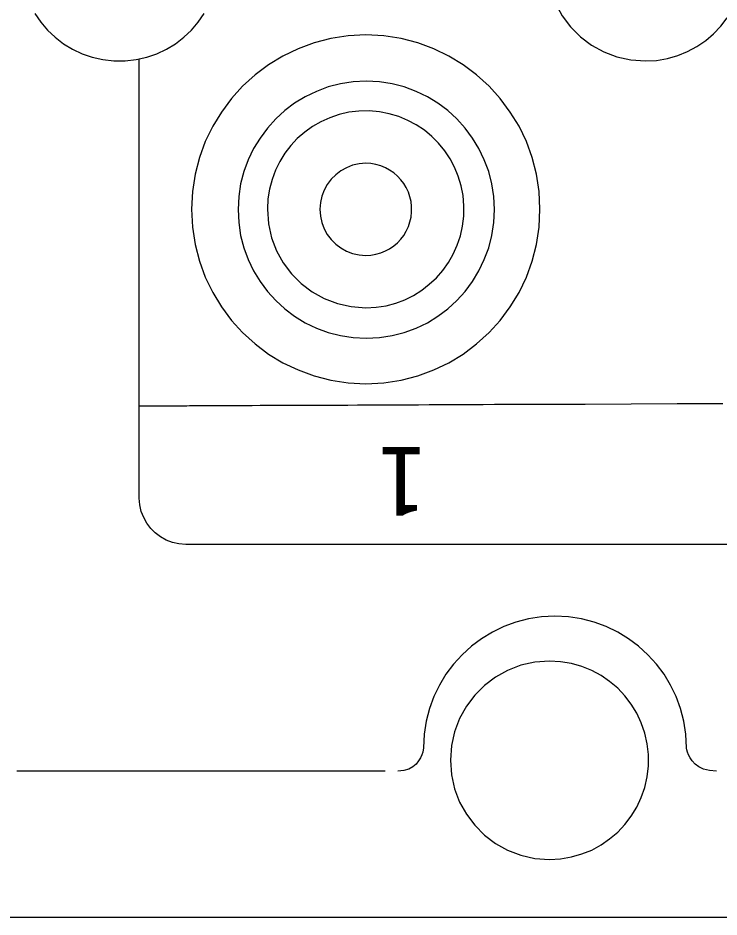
# Model space of a CAD drawing. Units: millimetres on the paper. Extents: x -139 to 141, y -98 to 91.
# Drawn here: x -10.37 to -5.41, y 48.27 to 54.63 of the extents above; entities that cross this region are included whole.
import ezdxf
from ezdxf.enums import TextEntityAlignment as Align

# ---------------------------------------------------------------- set-up
doc = ezdxf.new("R2010")
doc.units = ezdxf.units.MM
doc.layers.add('0-1_外形線', color=4, linetype='Continuous')
doc.styles.add('ＭＳ ゴシック', font='')
doc.styles.get('ＭＳ ゴシック').set_extended_font_data('MS Gothic')

msp = doc.modelspace()

# ---------------------------------------------------------------- linework, layer by layer
at = {"layer": '0-1_外形線'}
msp.add_line((-43.421, 48.266), (31.159, 48.266), dxfattribs=at)
for points in [[(-6.636, 55.023), (-6.628, 54.92), (-6.606, 54.821), (-6.571, 54.728), (-6.523, 54.641), (-6.464, 54.563), (-6.395, 54.494), (-6.317, 54.435), (-6.23, 54.387), (-6.137, 54.352), (-6.038, 54.33), (-5.935, 54.322)], [(-10.255, 54.659), (-10.213, 54.597), (-10.165, 54.541), (-10.111, 54.49), (-10.052, 54.444), (-9.988, 54.405), (-9.92, 54.373), (-9.849, 54.349), (-9.774, 54.332), (-9.696, 54.323), (-9.616, 54.323), (-9.538, 54.332), (-9.463, 54.349), (-9.392, 54.373), (-9.324, 54.405), (-9.26, 54.444), (-9.201, 54.49), (-9.147, 54.541), (-9.099, 54.597), (-9.057, 54.659)], [(-5.935, 54.322), (-5.856, 54.326), (-5.779, 54.339), (-5.706, 54.36), (-5.636, 54.389), (-5.57, 54.424), (-5.508, 54.466), (-5.452, 54.514), (-5.401, 54.568), (-5.356, 54.627)], [(-7.913, 54.506), (-8.039, 54.499), (-8.161, 54.48), (-8.279, 54.45), (-8.393, 54.408), (-8.501, 54.356), (-8.602, 54.295), (-8.697, 54.224), (-8.785, 54.144), (-8.864, 54.056), (-8.935, 53.961), (-8.997, 53.86), (-9.049, 53.752), (-9.09, 53.639), (-9.121, 53.521), (-9.139, 53.399), (-9.146, 53.274)], [(-6.681, 53.274), (-6.687, 53.399), (-6.706, 53.521), (-6.736, 53.639), (-6.777, 53.752), (-6.829, 53.86), (-6.891, 53.961), (-6.962, 54.056), (-7.041, 54.144), (-7.129, 54.224), (-7.224, 54.295), (-7.325, 54.356), (-7.433, 54.408), (-7.546, 54.45), (-7.664, 54.48), (-7.787, 54.499), (-7.913, 54.506)], [(-9.516, 53.359), (-9.516, 53.43), (-9.516, 53.503), (-9.516, 53.576), (-9.516, 53.65), (-9.516, 53.724), (-9.516, 53.799), (-9.516, 53.874), (-9.516, 53.95), (-9.516, 54.026), (-9.516, 54.103), (-9.516, 54.18), (-9.516, 54.258), (-9.516, 54.336)], [(-7.003, 53.272), (-7.008, 53.364), (-7.022, 53.454), (-7.044, 53.54), (-7.075, 53.623), (-7.113, 53.703), (-7.158, 53.777), (-7.211, 53.847), (-7.269, 53.912), (-7.334, 53.971), (-7.403, 54.023), (-7.478, 54.069), (-7.557, 54.107), (-7.641, 54.138), (-7.727, 54.16), (-7.817, 54.174), (-7.91, 54.179), (-8.002, 54.174), (-8.092, 54.16), (-8.179, 54.138), (-8.262, 54.107), (-8.342, 54.069), (-8.417, 54.023), (-8.487, 53.971), (-8.551, 53.912), (-8.61, 53.847), (-8.662, 53.777), (-8.708, 53.703), (-8.746, 53.623), (-8.776, 53.54), (-8.799, 53.454), (-8.813, 53.364), (-8.817, 53.272), (-8.813, 53.179), (-8.799, 53.088), (-8.776, 53.001), (-8.746, 52.917), (-8.708, 52.837), (-8.662, 52.762), (-8.61, 52.692)], [(-7.913, 52.576), (-7.841, 52.58), (-7.77, 52.591), (-7.702, 52.609), (-7.637, 52.633), (-7.576, 52.664), (-7.518, 52.7), (-7.464, 52.742), (-7.414, 52.788), (-7.369, 52.84), (-7.329, 52.896), (-7.295, 52.955), (-7.267, 53.018), (-7.244, 53.085), (-7.229, 53.154), (-7.22, 53.225), (-7.219, 53.298), (-7.225, 53.37), (-7.239, 53.439), (-7.259, 53.506), (-7.285, 53.57), (-7.317, 53.63), (-7.355, 53.687), (-7.398, 53.74), (-7.447, 53.788), (-7.499, 53.832), (-7.556, 53.87), (-7.616, 53.902), (-7.68, 53.929), (-7.747, 53.949), (-7.817, 53.962), (-7.889, 53.969), (-7.962, 53.967), (-8.033, 53.959), (-8.102, 53.943), (-8.168, 53.921), (-8.231, 53.892), (-8.291, 53.858), (-8.346, 53.818), (-8.398, 53.773)], [(-8.398, 53.773), (-8.444, 53.723), (-8.486, 53.669), (-8.522, 53.611), (-8.553, 53.549), (-8.577, 53.484), (-8.595, 53.416), (-8.606, 53.346), (-8.61, 53.274), (-8.602, 53.171), (-8.58, 53.072), (-8.545, 52.98), (-8.497, 52.894), (-8.439, 52.816), (-8.37, 52.747), (-8.292, 52.688), (-8.207, 52.641), (-8.114, 52.606), (-8.016, 52.584), (-7.913, 52.576)], [(-7.914, 53.598), (-7.961, 53.594), (-8.007, 53.584), (-8.05, 53.567), (-8.09, 53.545), (-8.126, 53.517), (-8.158, 53.485), (-8.186, 53.449), (-8.208, 53.409), (-8.225, 53.366), (-8.235, 53.321), (-8.238, 53.274)], [(-7.914, 52.947), (-7.877, 52.949), (-7.842, 52.955), (-7.808, 52.964), (-7.775, 52.978), (-7.745, 52.994), (-7.716, 53.014), (-7.69, 53.036), (-7.666, 53.061), (-7.645, 53.088), (-7.627, 53.118), (-7.612, 53.15), (-7.601, 53.183), (-7.593, 53.218), (-7.589, 53.255), (-7.589, 53.292), (-7.593, 53.327), (-7.601, 53.361), (-7.612, 53.394), (-7.627, 53.426), (-7.645, 53.455), (-7.666, 53.482), (-7.69, 53.508), (-7.716, 53.53), (-7.745, 53.55), (-7.775, 53.566), (-7.808, 53.58), (-7.842, 53.59), (-7.877, 53.596), (-7.914, 53.598)], [(-9.516, 51.597), (-9.516, 51.615), (-9.516, 51.633), (-9.516, 51.652), (-9.516, 51.672), (-9.516, 51.691), (-9.516, 51.711), (-9.516, 51.732), (-9.516, 51.752), (-9.516, 51.773), (-9.516, 51.795), (-9.516, 51.817), (-9.516, 51.839), (-9.516, 51.861), (-9.516, 51.884), (-9.516, 51.908), (-9.516, 51.955), (-9.516, 52.004), (-9.516, 52.054), (-9.516, 52.105), (-9.516, 52.158), (-9.516, 52.212), (-9.516, 52.267), (-9.516, 52.323), (-9.516, 52.38), (-9.516, 52.439), (-9.516, 52.499), (-9.516, 52.559), (-9.516, 52.621), (-9.516, 52.683), (-9.516, 52.747), (-9.516, 52.812), (-9.516, 52.877), (-9.516, 52.943), (-9.516, 53.011), (-9.516, 53.079), (-9.516, 53.147), (-9.516, 53.217), (-9.516, 53.287), (-9.516, 53.359)], [(-9.146, 53.274), (-9.139, 53.147), (-9.121, 53.024), (-9.09, 52.906), (-9.049, 52.792), (-8.997, 52.684), (-8.935, 52.582), (-8.864, 52.487), (-8.785, 52.4), (-8.697, 52.32), (-8.602, 52.249), (-8.501, 52.187), (-8.393, 52.136), (-8.279, 52.094), (-8.161, 52.064), (-8.039, 52.045), (-7.913, 52.039), (-7.787, 52.045), (-7.664, 52.064), (-7.546, 52.094), (-7.433, 52.136), (-7.325, 52.187), (-7.224, 52.249), (-7.129, 52.32), (-7.041, 52.4), (-6.962, 52.487), (-6.891, 52.582), (-6.829, 52.684), (-6.777, 52.792), (-6.736, 52.906), (-6.706, 53.024), (-6.687, 53.147), (-6.681, 53.274)], [(-8.61, 52.692), (-8.551, 52.627), (-8.487, 52.568), (-8.417, 52.516), (-8.342, 52.47), (-8.262, 52.432), (-8.179, 52.401), (-8.092, 52.379), (-8.002, 52.365), (-7.91, 52.36), (-7.817, 52.365), (-7.727, 52.379), (-7.641, 52.401), (-7.557, 52.432), (-7.478, 52.47), (-7.403, 52.516), (-7.334, 52.568), (-7.269, 52.627), (-7.211, 52.692), (-7.158, 52.762), (-7.113, 52.837), (-7.075, 52.917), (-7.044, 53.001), (-7.022, 53.088), (-7.008, 53.179), (-7.003, 53.272)], [(-8.238, 53.274), (-8.235, 53.225), (-8.225, 53.179), (-8.208, 53.135), (-8.186, 53.095), (-8.158, 53.059), (-8.126, 53.026), (-8.09, 52.999), (-8.05, 52.977), (-8.007, 52.96), (-7.961, 52.95), (-7.914, 52.947)], [(-6.845, 51.893), (-6.685, 51.894), (-6.524, 51.895), (-6.362, 51.895), (-6.036, 51.897), (-5.711, 51.898), (-5.549, 51.899), (-5.387, 51.9)], [(-9.516, 51.882), (-9.515, 51.882), (-9.514, 51.882), (-9.513, 51.882), (-9.511, 51.882), (-9.508, 51.882), (-9.504, 51.882), (-9.5, 51.882), (-9.496, 51.882), (-9.49, 51.882), (-9.485, 51.882), (-9.478, 51.882), (-9.471, 51.882), (-9.464, 51.882), (-9.456, 51.882), (-9.447, 51.882), (-9.438, 51.882), (-9.428, 51.882), (-9.417, 51.882), (-9.406, 51.883), (-9.395, 51.883), (-9.383, 51.883), (-9.37, 51.883), (-9.357, 51.883), (-9.344, 51.883), (-9.33, 51.883), (-9.315, 51.883), (-9.3, 51.883), (-9.284, 51.883), (-9.268, 51.883), (-9.251, 51.883), (-9.234, 51.883), (-9.217, 51.883), (-9.199, 51.883), (-9.18, 51.883), (-9.161, 51.884), (-9.142, 51.884), (-9.122, 51.884), (-9.101, 51.884), (-9.08, 51.884)], [(-9.516, 51.26), (-9.516, 51.267), (-9.516, 51.287), (-9.516, 51.317), (-9.516, 51.357), (-9.516, 51.404), (-9.516, 51.457), (-9.516, 51.571), (-9.516, 51.685), (-9.516, 51.738), (-9.516, 51.785), (-9.516, 51.825), (-9.516, 51.855), (-9.516, 51.875), (-9.516, 51.882)], [(-9.08, 51.884), (-9.059, 51.884), (-9.037, 51.884), (-9.015, 51.884), (-8.993, 51.884), (-8.97, 51.884), (-8.946, 51.884), (-8.922, 51.885), (-8.898, 51.885), (-8.874, 51.885), (-8.823, 51.885), (-8.771, 51.885), (-8.717, 51.885), (-8.662, 51.886), (-8.606, 51.886), (-8.548, 51.886), (-8.489, 51.886), (-8.428, 51.887), (-8.367, 51.887), (-8.304, 51.887), (-8.239, 51.887), (-8.174, 51.888), (-8.108, 51.888), (-8.04, 51.888), (-7.971, 51.889), (-7.902, 51.889), (-7.831, 51.889), (-7.76, 51.889), (-7.687, 51.89), (-7.614, 51.89), (-7.54, 51.89), (-7.466, 51.891), (-7.39, 51.891), (-7.314, 51.891), (-7.237, 51.892), (-7.16, 51.892), (-7.082, 51.892), (-7.003, 51.893), (-6.925, 51.893), (-6.845, 51.893)], [(-9.516, 51.23), (-9.516, 51.231), (-9.516, 51.231), (-9.516, 51.233), (-9.516, 51.235), (-9.516, 51.237), (-9.516, 51.24), (-9.516, 51.243), (-9.516, 51.247), (-9.516, 51.251), (-9.516, 51.256), (-9.516, 51.261), (-9.516, 51.267), (-9.516, 51.274), (-9.516, 51.28), (-9.516, 51.288), (-9.516, 51.295), (-9.516, 51.304), (-9.516, 51.312), (-9.516, 51.322), (-9.516, 51.331), (-9.516, 51.341), (-9.516, 51.352), (-9.516, 51.363), (-9.516, 51.374), (-9.516, 51.386), (-9.516, 51.398), (-9.516, 51.411), (-9.516, 51.424), (-9.516, 51.438), (-9.516, 51.452), (-9.516, 51.466), (-9.516, 51.481), (-9.516, 51.496), (-9.516, 51.512), (-9.516, 51.528), (-9.516, 51.545), (-9.516, 51.562), (-9.516, 51.579), (-9.516, 51.597)], [(-9.188, 50.901), (-9.236, 50.905), (-9.282, 50.915), (-9.326, 50.932), (-9.366, 50.955), (-9.403, 50.983), (-9.435, 51.015), (-9.463, 51.052), (-9.485, 51.092), (-9.502, 51.136), (-9.512, 51.182), (-9.516, 51.23)], [(-8.963, 50.901), (-8.978, 50.901), (-8.992, 50.901), (-9.006, 50.901), (-9.019, 50.901), (-9.032, 50.901), (-9.044, 50.901), (-9.056, 50.901), (-9.067, 50.901), (-9.078, 50.901), (-9.089, 50.901), (-9.098, 50.901), (-9.108, 50.901), (-9.117, 50.901), (-9.125, 50.901), (-9.133, 50.901), (-9.14, 50.901), (-9.147, 50.901), (-9.154, 50.901), (-9.159, 50.901), (-9.165, 50.901), (-9.169, 50.901), (-9.174, 50.901), (-9.177, 50.901), (-9.18, 50.901), (-9.183, 50.901), (-9.185, 50.901), (-9.186, 50.901), (-9.187, 50.901), (-9.188, 50.901)], [(-6.912, 50.901), (-6.983, 50.901), (-7.054, 50.901), (-7.124, 50.901), (-7.193, 50.901), (-7.262, 50.901), (-7.331, 50.901), (-7.398, 50.901), (-7.465, 50.901), (-7.532, 50.901), (-7.597, 50.901), (-7.662, 50.901), (-7.726, 50.901), (-7.789, 50.901), (-7.851, 50.901), (-7.912, 50.901), (-7.972, 50.901), (-8.032, 50.901), (-8.09, 50.901), (-8.147, 50.901), (-8.203, 50.901), (-8.258, 50.901), (-8.311, 50.901), (-8.364, 50.901), (-8.415, 50.901), (-8.465, 50.901), (-8.513, 50.901), (-8.56, 50.901), (-8.606, 50.901), (-8.65, 50.901), (-8.693, 50.901), (-8.734, 50.901), (-8.774, 50.901), (-8.812, 50.901), (-8.849, 50.901), (-8.884, 50.901), (-8.917, 50.901), (-8.933, 50.901), (-8.948, 50.901), (-8.963, 50.901)], [(-5.304, 50.901), (-5.448, 50.901), (-5.594, 50.901), (-5.741, 50.901), (-6.036, 50.901), (-6.331, 50.901), (-6.478, 50.901), (-6.624, 50.901), (-6.769, 50.901), (-6.912, 50.901)], [(-5.644, 49.463), (-5.649, 49.559), (-5.663, 49.651), (-5.686, 49.74), (-5.717, 49.826), (-5.757, 49.907), (-5.803, 49.984), (-5.857, 50.055), (-5.917, 50.121), (-5.983, 50.181), (-6.054, 50.235), (-6.131, 50.282), (-6.212, 50.321), (-6.298, 50.352), (-6.387, 50.375), (-6.479, 50.389), (-6.575, 50.394), (-6.67, 50.389), (-6.762, 50.375), (-6.851, 50.352), (-6.937, 50.321), (-7.018, 50.282), (-7.095, 50.235), (-7.166, 50.181), (-7.232, 50.121), (-7.292, 50.055), (-7.346, 49.984), (-7.393, 49.907), (-7.432, 49.826), (-7.463, 49.74), (-7.486, 49.651), (-7.5, 49.559), (-7.505, 49.463)], [(-6.614, 50.076), (-6.718, 50.069), (-6.817, 50.047), (-6.91, 50.011), (-6.996, 49.963), (-7.074, 49.904), (-7.143, 49.835), (-7.202, 49.757), (-7.25, 49.671), (-7.286, 49.577), (-7.308, 49.479), (-7.315, 49.375)], [(-6.614, 48.673), (-6.535, 48.678), (-6.458, 48.691), (-6.385, 48.712), (-6.315, 48.74), (-6.249, 48.776), (-6.188, 48.818), (-6.131, 48.866), (-6.08, 48.92), (-6.035, 48.979), (-5.996, 49.043), (-5.964, 49.111), (-5.939, 49.182), (-5.922, 49.257), (-5.914, 49.335), (-5.914, 49.415), (-5.922, 49.492), (-5.939, 49.567), (-5.964, 49.639), (-5.996, 49.707), (-6.035, 49.771), (-6.08, 49.83), (-6.131, 49.884), (-6.188, 49.932), (-6.249, 49.974), (-6.315, 50.01), (-6.385, 50.038), (-6.458, 50.059), (-6.535, 50.072), (-6.614, 50.076)], [(-7.505, 49.463), (-7.505, 49.46), (-7.507, 49.449), (-7.511, 49.433), (-7.517, 49.414), (-7.527, 49.392), (-7.54, 49.37), (-7.558, 49.348), (-7.581, 49.328), (-7.61, 49.313), (-7.645, 49.302), (-7.687, 49.298)], [(-5.433, 49.298), (-5.482, 49.302), (-5.523, 49.313), (-5.556, 49.328), (-5.583, 49.348), (-5.604, 49.37), (-5.619, 49.392), (-5.63, 49.414), (-5.638, 49.433), (-5.642, 49.449), (-5.644, 49.46), (-5.644, 49.463)], [(-7.315, 49.375), (-7.308, 49.271), (-7.286, 49.172), (-7.25, 49.079), (-7.202, 48.993), (-7.143, 48.915), (-7.074, 48.845), (-6.996, 48.786), (-6.91, 48.739), (-6.817, 48.703), (-6.718, 48.681), (-6.614, 48.673)], [(-9.946, 49.298), (-9.972, 49.298), (-9.999, 49.298), (-10.025, 49.298), (-10.052, 49.298), (-10.079, 49.298), (-10.106, 49.298), (-10.133, 49.298), (-10.16, 49.298), (-10.188, 49.298), (-10.215, 49.298), (-10.243, 49.298), (-10.271, 49.298), (-10.299, 49.298), (-10.327, 49.298), (-10.355, 49.298), (-10.383, 49.298)], [(-9.031, 49.298), (-9.052, 49.298), (-9.072, 49.298), (-9.093, 49.298), (-9.114, 49.298), (-9.136, 49.298), (-9.157, 49.298), (-9.179, 49.298), (-9.2, 49.298), (-9.222, 49.298), (-9.244, 49.298), (-9.266, 49.298), (-9.289, 49.298), (-9.311, 49.298), (-9.334, 49.298), (-9.357, 49.298), (-9.379, 49.298), (-9.402, 49.298), (-9.426, 49.298), (-9.449, 49.298), (-9.472, 49.298), (-9.496, 49.298), (-9.52, 49.298), (-9.544, 49.298), (-9.568, 49.298), (-9.592, 49.298), (-9.616, 49.298), (-9.641, 49.298), (-9.666, 49.298), (-9.69, 49.298), (-9.715, 49.298), (-9.74, 49.298), (-9.766, 49.298), (-9.791, 49.298), (-9.816, 49.298), (-9.842, 49.298), (-9.868, 49.298), (-9.894, 49.298), (-9.92, 49.298), (-9.946, 49.298)], [(-8.349, 49.298), (-8.363, 49.298), (-8.378, 49.298), (-8.393, 49.298), (-8.407, 49.298), (-8.423, 49.298), (-8.438, 49.298), (-8.453, 49.298), (-8.469, 49.298), (-8.484, 49.298), (-8.5, 49.298), (-8.516, 49.298), (-8.533, 49.298), (-8.549, 49.298), (-8.566, 49.298), (-8.582, 49.298), (-8.599, 49.298), (-8.616, 49.298), (-8.633, 49.298), (-8.651, 49.298), (-8.668, 49.298), (-8.686, 49.298), (-8.704, 49.298), (-8.722, 49.298), (-8.74, 49.298), (-8.758, 49.298), (-8.777, 49.298), (-8.795, 49.298), (-8.814, 49.298), (-8.833, 49.298), (-8.852, 49.298), (-8.871, 49.298), (-8.891, 49.298), (-8.91, 49.298), (-8.93, 49.298), (-8.95, 49.298), (-8.97, 49.298), (-8.99, 49.298), (-9.01, 49.298), (-9.031, 49.298)], [(-7.923, 49.298), (-7.93, 49.298), (-7.938, 49.298), (-7.946, 49.298), (-7.954, 49.298), (-7.962, 49.298), (-7.971, 49.298), (-7.979, 49.298), (-7.988, 49.298), (-7.997, 49.298), (-8.006, 49.298), (-8.016, 49.298), (-8.025, 49.298), (-8.035, 49.298), (-8.045, 49.298), (-8.055, 49.298), (-8.065, 49.298), (-8.076, 49.298), (-8.086, 49.298), (-8.097, 49.298), (-8.108, 49.298), (-8.119, 49.298), (-8.13, 49.298), (-8.142, 49.298), (-8.154, 49.298), (-8.165, 49.298), (-8.177, 49.298), (-8.19, 49.298), (-8.202, 49.298), (-8.214, 49.298), (-8.227, 49.298), (-8.24, 49.298), (-8.253, 49.298), (-8.266, 49.298), (-8.28, 49.298), (-8.293, 49.298), (-8.307, 49.298), (-8.321, 49.298), (-8.335, 49.298), (-8.349, 49.298)], [(-7.776, 49.298), (-7.776, 49.298), (-7.776, 49.298), (-7.777, 49.298), (-7.777, 49.298), (-7.778, 49.298), (-7.779, 49.298), (-7.781, 49.298), (-7.782, 49.298), (-7.784, 49.298), (-7.786, 49.298), (-7.788, 49.298), (-7.79, 49.298), (-7.792, 49.298), (-7.795, 49.298), (-7.798, 49.298), (-7.801, 49.298), (-7.804, 49.298), (-7.808, 49.298), (-7.811, 49.298), (-7.815, 49.298), (-7.819, 49.298), (-7.823, 49.298), (-7.827, 49.298), (-7.832, 49.298), (-7.837, 49.298), (-7.842, 49.298), (-7.847, 49.298), (-7.852, 49.298), (-7.858, 49.298), (-7.863, 49.298), (-7.869, 49.298), (-7.875, 49.298), (-7.881, 49.298), (-7.888, 49.298), (-7.895, 49.298), (-7.901, 49.298), (-7.908, 49.298), (-7.916, 49.298), (-7.923, 49.298)]]:
    msp.add_lwpolyline(points, dxfattribs=at)

# ---------------------------------------------------------------- texts
at = {"layer": '0-1_外形線', "style": 'ＭＳ ゴシック'}
msp.add_text('1', height=0.4997, rotation=180, dxfattribs=at).set_placement((-7.487, 51.741), align=Align.BOTTOM_LEFT)

doc.saveas('drawing.dxf')
